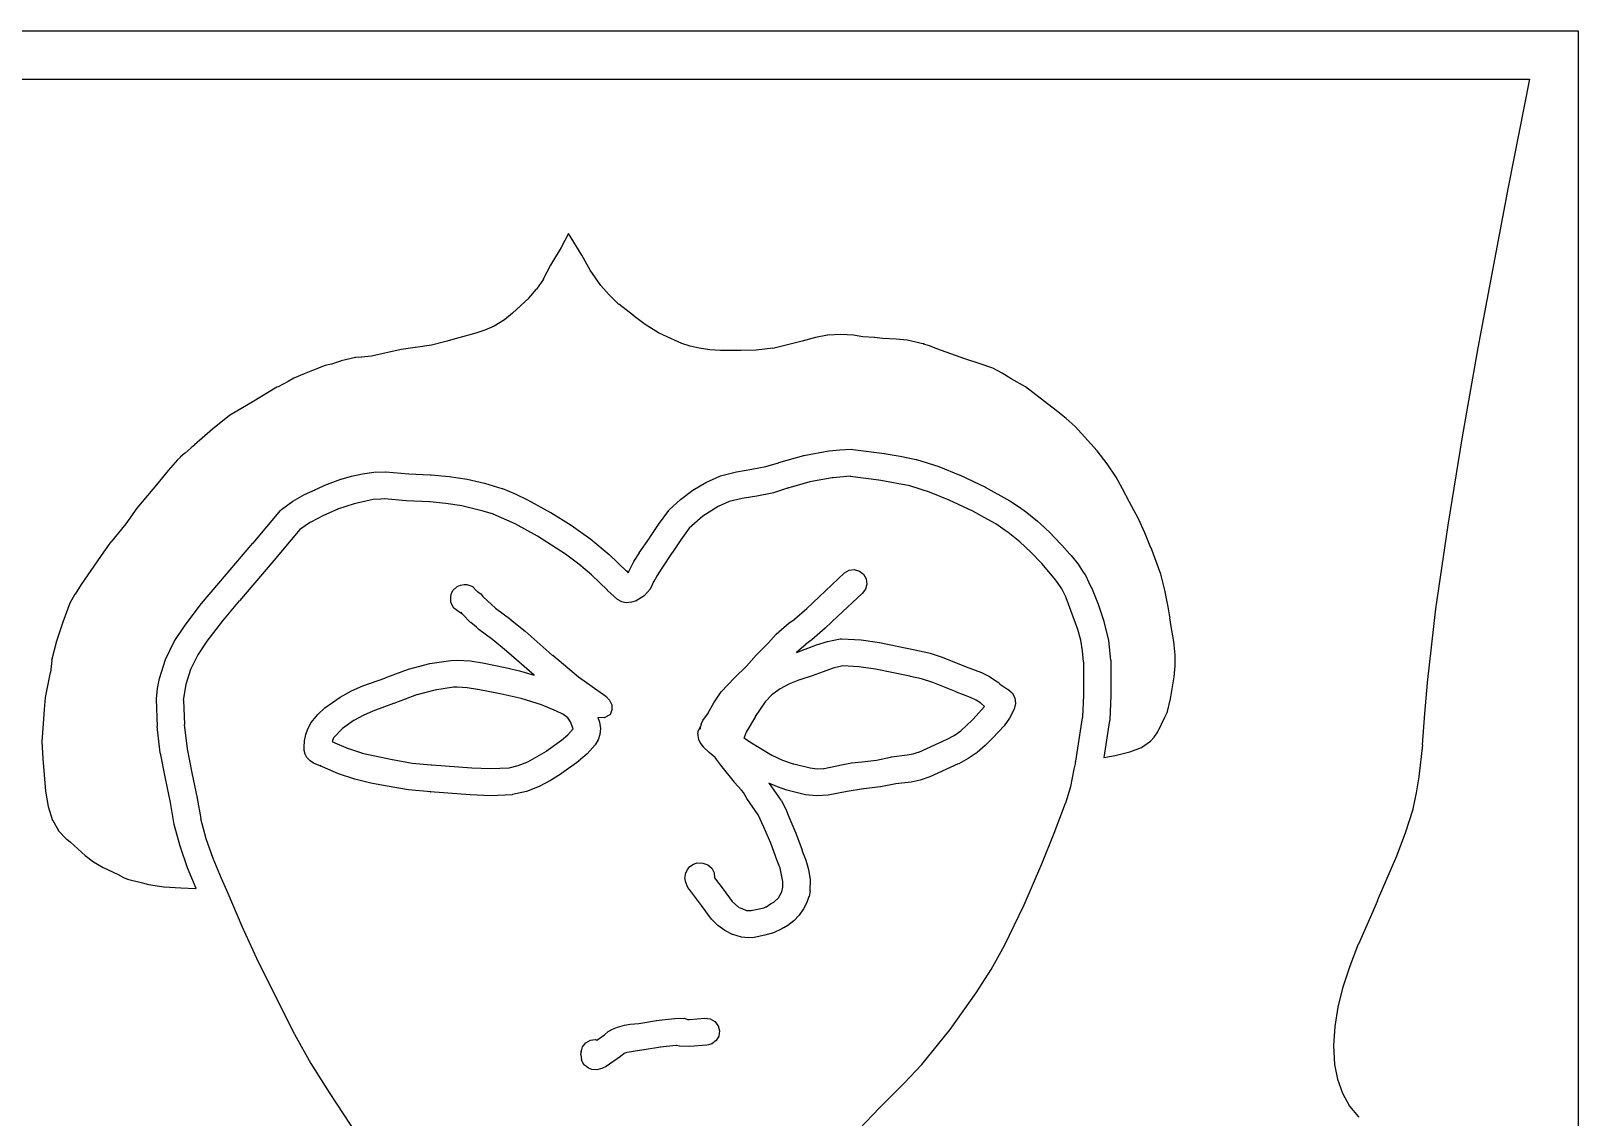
# Model space of a CAD drawing. Extents: x -1 to 598, y -1077 to 3722.
# Drawn here: x 209.2 to 484, y -397.2 to -204.3 of the extents above; entities that cross this region are included whole.
import ezdxf

# ---------------------------------------------------------------- set-up
doc = ezdxf.new("R2010")
doc.units = 0

msp = doc.modelspace()

# ---------------------------------------------------------------- linework, layer by layer
at = {"layer": 'Layer 1'}
for p, q in [((7.27563, -204.254), (484.028, -204.254)), ((484.028, -204.254), (484.028, -603.565)), ((10.6094, -212.838), (475.376, -212.838)), ((475.376, -212.838), (471.59246, -231.9753)), ((471.619, -231.975), (466.22151, -260.55)), ((304.693, -240.235), (303.39654, -242.70091)), ((304.693, -240.225), (304.693, -240.235)), ((307.075, -244.074), (304.69375, -240.22432)), ((303.397, -242.701), (301.51846, -245.83631)), ((308.556, -246.736), (307.07434, -244.0743)), ((301.518, -245.836), (300.22154, -248.31514)), ((310.461, -249.472), (308.556, -246.73621)), ((300.248, -248.315), (299.00446, -250.14591)), ((311.916, -251.109), (310.46079, -249.47123)), ((297.629, -251.726), (294.71859, -254.39035)), ((298.978, -250.146), (297.60217, -251.72556)), ((313.583, -252.774), (311.91613, -251.10977)), ((316.229, -254.798), (313.60963, -252.77394)), ((293.316, -255.554), (291.49038, -256.68642)), ((294.719, -254.39), (293.34317, -255.55417)), ((318.319, -256.393), (316.20234, -254.79756)), ((288.236, -257.915), (285.1933, -258.753728)), ((289.85, -257.377), (288.23604, -257.914103)), ((291.491, -256.684), (289.85059, -257.377207)), ((320.701, -257.875), (318.31975, -256.39334)), ((322.235, -258.579), (320.70042, -257.875209)), ((350.731, -258.311), (348.56142, -258.702583)), ((350.757, -258.311), (350.731, -258.311)), ((353.086, -258.19), (350.75767, -258.311708)), ((355.335, -258.301), (353.08604, -258.189875)), ((356.975, -258.584), (355.33459, -258.300896)), ((274.954, -260.82), (269.71526, -261.99475)), ((277.468, -260.5), (274.95446, -260.820145)), ((280.378, -260.063), (277.49405, -260.499562)), ((282.918, -259.423), (280.378, -260.063291)), ((285.194, -258.753), (282.89213, -259.422395)), ((324.855, -259.745), (322.23563, -258.57819)), ((326.31, -260.248), (324.85479, -259.745292)), ((327.897, -260.621), (326.3095, -260.247938)), ((329.829, -260.873), (327.924, -260.621646)), ((331.707, -260.989), (329.802, -260.872583)), ((335.306, -261.005), (331.70767, -260.989125)), ((338.004, -260.978), (335.33171, -261.004458)), ((340.968, -260.627), (338.00467, -260.978895)), ((346.18, -259.364), (340.96771, -260.62871)), ((348.561, -258.703), (346.17975, -259.364457)), ((359.039, -258.679), (357.00171, -258.58375)), ((360.547, -258.891), (359.01242, -258.679334)), ((362.928, -259.002), (360.54675, -258.890875)), ((364.86, -259.179), (362.92854, -259.001729)), ((366.394, -259.523), (364.85942, -259.176396)), ((367.347, -259.74), (366.394501, -259.523042)), ((367.744, -259.838), (367.347125, -259.740104)), ((367.717, -259.825), (367.822833, -259.85675)), ((368.008, -259.925), (367.743417, -259.824458)), ((367.849, -259.857), (367.769625, -259.838479)), ((368.828, -260.208), (368.007793, -259.924896)), ((370.125, -260.69), (368.80209, -260.208459)), ((375.125, -262.463), (370.09792, -260.69029)), ((466.195, -260.55), (463.44334, -276.3456)), ((261.461, -263.696), (259.82059, -264.352166)), ((262.598, -263.442), (261.48675, -263.696)), ((264.027, -262.981), (262.57179, -263.441374)), ((264.318, -262.849), (264.053417, -262.981292)), ((265.059, -262.653), (264.318168, -262.848791)), ((266.884, -262.243), (265.05838, -262.653104)), ((267.969, -262.172), (266.91067, -262.243437)), ((269.716, -261.994), (267.94329, -262.171271)), ((377.824, -263.365), (375.12525, -262.462772)), ((380.047, -264.161), (377.8245, -263.364605)), ((254.899, -266.532), (253.12629, -267.45804)), ((255.904, -265.905), (254.87213, -266.532062)), ((257.756, -265.13), (255.90392, -265.905228)), ((259.82, -264.352), (257.75625, -265.129874)), ((381.713, -265.064), (380.04613, -264.161772)), ((383.354, -266.056), (381.71359, -265.063814)), ((385.867, -267.487), (383.35346, -266.05561)), ((252.571, -267.704), (248.78746, -269.99793)), ((252.888, -267.543), (252.596959, -267.704396)), ((253.126, -267.461), (252.861417, -267.543021)), ((385.867, -267.487), (385.867, -267.487)), ((387.164, -268.477), (385.86754, -267.48746)), ((391.318, -271.641), (387.16405, -268.47659)), ((248.787, -270.001), (244.50076, -272.56216)), ((393.117, -273.115), (391.31784, -271.64127)), ((244.501, -272.562), (241.48475, -274.975)), ((394.678, -274.509), (393.11696, -273.11465)), ((398.594, -278.822), (394.67817, -274.5093)), ((241.485, -274.975), (238.28355, -277.74783)), ((463.443, -276.345), (460.87654, -292.0612)), ((235.77, -279.968), (235.267292, -280.438958)), ((236.563, -279.258), (235.716334, -279.967082)), ((237.648, -278.298), (236.61613, -279.258436)), ((237.675, -278.242), (237.622083, -278.297562)), ((238.31, -277.748), (237.701459, -278.240124)), ((342.079, -280.907), (346.47108, -279.65023)), ((346.471, -279.65), (350.94245, -278.861543)), ((350.969, -278.862), (352.90046, -278.629167)), ((352.874, -278.629), (354.96421, -278.554917)), ((354.964, -278.555), (355.202125, -278.573521)), ((355.229, -278.573), (360.8117, -279.297957)), ((360.785, -279.298), (363.61604, -279.763666)), ((363.616, -279.764), (366.4735, -280.375187)), ((400.367, -281.124), (398.59429, -278.82213)), ((233.6, -282.336), (231.82729, -284.51087)), ((235.24, -280.439), (233.59959, -282.33606)), ((266.144, -283.33), (268.10191, -282.896084)), ((268.128, -282.896), (270.13883, -282.628771)), ((270.139, -282.629), (272.20275, -282.570792)), ((272.176, -282.571), (272.229, -282.571)), ((272.256, -282.571), (276.33058, -282.899083)), ((276.33, -282.899), (280.14, -283.0895)), ((331.707, -283.277), (334.5645, -282.554688)), ((334.565, -282.555), (337.26375, -282.073459)), ((337.264, -282.074), (339.75108, -281.613626)), ((339.751, -281.613), (341.9735, -280.948897)), ((341.973, -280.949), (342.078833, -280.906667)), ((366.474, -280.375), (366.5, -280.375)), ((366.5, -280.375), (370.4952, -281.63177)), ((370.495, -281.632), (374.22562, -283.14806)), ((401.981, -283.494), (400.36704, -281.12334)), ((231.827, -284.51), (227.99055, -289.01056)), ((257.809, -286.577), (259.68754, -285.743564)), ((259.661, -285.743), (261.83058, -284.779918)), ((261.831, -284.78), (261.883917, -284.756187)), ((261.884, -284.757), (264.26525, -283.891814)), ((264.318, -283.891), (266.17008, -283.330084)), ((264.318, -283.891), (264.318, -283.891)), ((280.14, -283.09), (280.299, -283.09)), ((280.299, -283.09), (283.50045, -283.386333)), ((283.5, -283.386), (286.675, -283.891354)), ((286.675, -283.891), (289.79708, -284.600082)), ((289.797, -284.6), (292.86616, -285.504874)), ((292.867, -285.505), (292.946375, -285.534104)), ((292.946, -285.534), (295.24787, -286.475915)), ((326.76, -285.831), (329.08833, -284.44723)), ((329.088, -284.447), (331.54862, -283.32781)), ((331.575, -283.328), (331.707291, -283.277729)), ((343.799, -285.407), (340.91505, -286.330395)), ((343.666, -285.45), (343.771833, -285.407667)), ((347.556, -284.338), (343.66663, -285.44925)), ((348.244, -284.211), (347.556084, -284.335354)), ((351.551, -283.629), (348.24371, -284.211083)), ((351.604, -283.619), (351.551083, -283.629583)), ((351.604, -283.619), (351.604, -283.619)), ((354.779, -283.362), (351.63046, -283.618646)), ((359.806, -284.034), (354.75246, -283.375188)), ((354.779, -283.362), (354.779, -283.362)), ((354.779, -283.375), (354.779, -283.362)), ((360.15, -284.079), (359.779584, -284.034021)), ((365.309, -285.053), (360.14963, -284.079335)), ((368.828, -286.154), (365.3355, -285.05333)), ((374.226, -283.148), (374.252458, -283.158583)), ((374.279, -283.158), (378.75045, -285.27996)), ((378.724, -285.28), (383.06316, -287.68506)), ((403.118, -285.571), (401.98029, -283.49402)), ((404.335, -287.955), (403.11792, -285.57111)), ((253.735, -289.257), (255.71937, -287.75417)), ((255.719, -287.754), (257.78275, -286.57661)), ((266.593, -288.22), (263.68259, -289.22277)), ((269.451, -287.572), (266.5935, -288.220228)), ((269.98, -287.476), (269.450834, -287.57125)), ((271.329, -287.41), (269.97963, -287.476146)), ((272.017, -287.376), (271.329084, -287.410396)), ((275.88, -287.693), (272.01709, -287.3755)), ((280.008, -287.894), (275.88051, -287.692917)), ((282.918, -288.159), (280.03405, -287.894417)), ((285.749, -288.614), (282.8915, -288.158917)), ((295.248, -286.476), (297.41758, -287.53169)), ((297.417, -287.532), (301.51804, -289.76773)), ((322.606, -289.315), (324.59037, -287.45763)), ((324.59, -287.458), (326.75958, -285.82817)), ((333.215, -287.852), (331.25709, -288.738353)), ((335.544, -287.312), (333.21567, -287.851749)), ((338.137, -286.884), (335.54409, -287.312624)), ((340.888, -286.331), (338.13634, -286.886624)), ((372.321, -287.58), (368.80205, -286.1539)), ((376.501, -289.569), (372.32059, -287.57669)), ((383.089, -287.685), (383.115458, -287.706167)), ((383.089, -287.707), (384.43837, -288.61452)), ((383.089, -287.707), (383.089, -287.707)), ((405.976, -290.895), (404.33559, -287.95548)), ((227.991, -289.011), (226.03309, -291.79441)), ((227.991, -289.011), (227.991, -289.011)), ((248.655, -295.208), (253.54979, -289.44009)), ((253.549, -289.44), (253.734208, -289.257438)), ((261.169, -290.347), (258.92004, -291.47942)), ((263.709, -289.223), (261.19546, -290.34748)), ((287.178, -288.932), (285.74925, -288.6145)), ((289.559, -289.538), (287.17775, -288.932105)), ((291.358, -290.064), (289.55884, -289.540126)), ((295.221, -291.818), (291.33163, -290.06381)), ((301.518, -289.768), (301.544458, -289.786521)), ((301.545, -289.786), (305.16979, -292.02437)), ((320.701, -291.895), (322.50016, -289.44496)), ((322.5, -289.445), (322.605833, -289.315354)), ((328.559, -290.45), (326.15129, -292.5746)), ((331.258, -288.738), (328.55925, -290.44985)), ((378.538, -290.67), (376.52717, -289.56933)), ((380.576, -291.813), (378.51225, -290.67)), ((384.439, -288.614), (385.62962, -289.423624)), ((385.629, -289.424), (386.105249, -289.805)), ((386.106, -289.805), (388.011, -291.32635)), ((407.087, -293.424), (405.94929, -290.89459)), ((226.059, -291.794), (223.43963, -294.98487)), ((256.989, -292.802), (252.33234, -298.29474)), ((258.894, -291.48), (256.989, -292.80291)), ((299.164, -293.964), (295.22171, -291.81823)), ((304.138, -297.163), (299.16384, -293.96419)), ((305.17, -292.025), (308.63604, -294.5015)), ((319.14, -294.229), (320.70104, -291.89538)), ((326.151, -292.578), (324.64288, -294.63646)), ((382.269, -292.956), (380.60213, -291.813)), ((382.798, -293.31), (382.268834, -292.955459)), ((383.671, -294.033), (382.771418, -293.310688)), ((384.888, -294.985), (383.69738, -294.032501)), ((388.011, -291.326), (388.540166, -291.82077)), ((388.54, -291.824), (390.23333, -293.38239)), ((390.233, -293.382), (390.973832, -294.151937)), ((408.145, -296.062), (407.08667, -293.42411)), ((460.877, -292.062), (458.73388, -306.8839)), ((223.413, -294.985), (222.09008, -296.81327)), ((223.413, -294.985), (223.413, -294.985)), ((242.569, -302.314), (248.62795, -295.22582)), ((248.628, -295.226), (248.654458, -295.207479)), ((308.636, -294.501), (311.91683, -297.22091)), ((317.261, -296.972), (319.08662, -294.31823)), ((319.087, -294.319), (319.139917, -294.229042)), ((324.669, -294.636), (323.13442, -296.94052)), ((386.846, -296.819), (384.86163, -294.98544)), ((390.974, -294.152), (392.29691, -295.55694)), ((392.297, -295.557), (392.323458, -295.567583)), ((392.323, -295.567), (393.77821, -297.18889)), ((409.918, -300.766), (408.17175, -296.06171)), ((222.091, -296.814), (218.12226, -302.55545)), ((252.359, -298.295), (246.24713, -305.45197)), ((306.519, -298.946), (304.16421, -297.16271)), ((308.768, -300.846), (306.51904, -298.94629)), ((311.916, -297.221), (314.98516, -300.18168)), ((315.409, -300.25), (316.308582, -298.5064)), ((316.309, -298.507), (317.287957, -296.97242)), ((323.135, -296.874), (321.25646, -299.69975)), ((323.108, -296.917), (323.134458, -296.874667)), ((323.108, -296.941), (323.108, -296.917)), ((388.725, -298.787), (386.84646, -296.8185)), ((388.751, -298.832), (388.724542, -298.789667)), ((388.751, -298.832), (388.751, -298.832)), ((391.291, -301.809), (388.751, -298.83244)), ((393.778, -297.189), (393.963208, -297.416541)), ((393.964, -297.417), (395.20754, -298.95687)), ((395.207, -298.957), (396.13304, -300.36194)), ((311.599, -303.566), (308.76796, -300.84609)), ((314.986, -300.174), (315.3035, -300.472979)), ((314.986, -300.182), (315.012458, -300.203167)), ((315.039, -300.203), (315.012542, -300.173896)), ((315.303, -300.473), (315.329458, -300.438604)), ((315.33, -300.438), (315.382917, -300.250146)), ((319.854, -301.978), (319.192543, -303.38558)), ((319.801, -302.163), (319.853917, -301.977792)), ((320.436, -300.957), (319.801001, -302.1635)), ((321.256, -299.7), (320.435793, -300.95677)), ((349.196, -304.756), (353.72037, -300.51738)), ((353.721, -300.518), (354.541207, -300.05498)), ((354.541, -300.055), (355.46704, -299.938583)), ((355.467, -299.938), (356.366582, -300.186708)), ((355.467, -299.938), (355.467, -299.938)), ((356.366, -300.187), (357.106832, -300.761145)), ((357.107, -300.761), (357.556791, -301.589145)), ((357.557, -301.589), (357.662833, -302.501811)), ((392.323, -303.336), (391.29113, -301.80936)), ((396.133, -300.362), (396.503416, -300.917624)), ((396.504, -300.915), (397.059624, -302.08975)), ((397.086, -302.089), (397.562249, -303.09706)), ((410.606, -303.574), (409.891626, -300.76677)), ((217.011, -304.312), (216.111418, -305.88098)), ((218.148, -302.555), (217.03675, -304.31183)), ((239.527, -305.968), (242.5697, -302.31411)), ((283.765, -304.717), (283.92375, -304.111105)), ((283.818, -305.788), (283.765083, -304.71644)), ((283.924, -304.111), (284.215041, -303.573897)), ((284.215, -303.574), (284.902916, -302.923126)), ((284.929, -302.923), (285.511083, -302.682229)), ((285.485, -302.682), (286.172916, -302.549708)), ((286.199, -302.55), (286.648791, -302.565875)), ((286.649, -302.566), (287.68087, -302.947)), ((287.654, -302.947), (288.421291, -303.753978)), ((288.448, -303.754), (288.844874, -304.031812)), ((288.818, -304.031), (289.109041, -304.224146)), ((289.109, -304.225), (289.479416, -304.711833)), ((289.48, -304.711), (290.300207, -305.451832)), ((311.625, -303.624), (311.572083, -303.565792)), ((313.398, -305.233), (311.65175, -303.62434)), ((318.134, -304.608), (316.73171, -305.473186)), ((319.219, -303.386), (318.16067, -304.60573)), ((347.027, -306.812), (349.19658, -304.75619)), ((356.869, -304.145), (352.5563, -308.20899)), ((357.425, -303.391), (356.842917, -304.145062)), ((357.689, -302.502), (357.450875, -303.390999)), ((393.091, -304.912), (392.323709, -303.33509)), ((393.117, -304.965), (393.090542, -304.912083)), ((395.181, -310.567), (393.11725, -304.96578)), ((397.588, -303.097), (398.77862, -306.09473)), ((411.214, -306.542), (410.605459, -303.57338)), ((216.111, -305.881), (214.841, -309.2412)), ((236.616, -309.786), (239.52641, -305.96807)), ((246.221, -305.452), (243.25767, -309.00006)), ((284.32, -306.77), (283.817292, -305.788397)), ((284.717, -307.064), (284.320125, -306.770313)), ((285.194, -307.402), (284.717751, -307.063334)), ((285.696, -307.712), (285.193292, -307.402438)), ((285.59, -307.513), (285.695833, -307.711437)), ((285.829, -307.767), (285.617334, -307.515646)), ((287.31, -309.312), (285.80188, -307.78006)), ((285.829, -307.794), (285.802542, -307.767542)), ((285.855, -307.812), (285.828542, -307.793479)), ((285.829, -307.781), (285.881917, -307.81275)), ((290.3, -305.452), (291.70229, -306.75375)), ((291.729, -306.754), (294.42775, -308.77541)), ((314.139, -305.669), (313.398168, -305.232438)), ((314.959, -305.812), (314.112334, -305.669125)), ((315.885, -305.719), (314.95896, -305.811604)), ((316.758, -305.473), (315.911334, -305.719062)), ((344.857, -308.712), (347.02658, -306.81229)), ((398.779, -306.095), (399.78442, -309.0795)), ((411.479, -307.984), (411.214417, -306.54202)), ((458.734, -306.884), (457.19942, -319.9994)), ((214.867, -309.238), (213.72929, -312.65377)), ((234.658, -312.71), (236.61591, -309.78636)), ((243.257, -309), (240.47888, -312.6195)), ((288.369, -310.175), (287.33713, -309.312459)), ((288.765, -310.548), (288.341667, -310.174938)), ((291.279, -312.392), (288.79192, -310.54786)), ((294.401, -308.775), (296.96746, -310.88902)), ((341.576, -311.411), (343.87787, -309.41075)), ((343.905, -309.41), (344.883957, -308.711501)), ((350.307, -310.342), (347.89929, -312.42691)), ((352.53, -308.209), (350.3075, -310.34154)), ((399.785, -309.08), (399.785, -309.13)), ((399.785, -309.13), (400.605207, -312.53783)), ((411.506, -308.251), (411.479542, -307.983771)), ((411.558, -308.476), (411.531542, -308.251104)), ((411.77, -310.061), (411.531875, -308.47615)), ((412.22, -312.694), (411.770209, -310.0614)), ((213.73, -312.654), (212.883334, -316.09622)), ((233.124, -315.89), (234.65858, -312.70971)), ((240.479, -312.659), (238.86504, -315.07993)), ((240.479, -312.62), (240.452542, -312.659687)), ((293.66, -314.403), (291.25229, -312.39217)), ((296.968, -310.889), (301.80987, -315.11439)), ((338.084, -315.088), (340.14775, -312.99779)), ((340.148, -312.995), (340.624249, -312.449959)), ((340.624, -312.45), (341.576499, -311.41019)), ((346.894, -313.165), (345.20067, -314.62285)), ((347.9, -312.427), (346.86813, -313.165187)), ((348.72, -313.31), (350.70437, -312.682938)), ((350.704, -312.683), (352.95296, -312.249084)), ((352.953, -312.249), (353.217583, -312.230479)), ((353.218, -312.231), (356.65758, -312.397687)), ((356.657, -312.397), (359.96429, -312.867958)), ((359.965, -312.868), (366.23562, -314.16975)), ((395.683, -312.453), (395.180292, -310.56652)), ((396.001, -314.369), (395.6835, -312.45342)), ((400.605, -312.538), (401.001874, -316.0305)), ((412.484, -315.054), (412.219417, -312.69392)), ((232.039, -319.287), (233.12379, -315.88975)), ((238.839, -315.08), (237.569, -317.66233)), ((280.034, -316.631), (283.76462, -316.046272)), ((283.765, -316.046), (283.791, -316.046)), ((283.791, -316.046), (284.95517, -316.008958)), ((284.955, -316.009), (287.23041, -316.159812)), ((298.608, -318.663), (293.68676, -314.40321)), ((301.809, -315.115), (301.861917, -315.14675)), ((301.889, -315.147), (306.49274, -318.98345)), ((336.311, -317.065), (338.08371, -315.08856)), ((345.201, -314.623), (348.71995, -313.31067)), ((366.235, -314.17), (368.72208, -314.701812)), ((368.749, -314.702), (371.07733, -315.456062)), ((371.051, -315.456), (375.3637, -317.20754)), ((396.186, -316.297), (396.02725, -314.36554)), ((401.028, -316.03), (401.054458, -318.38479)), ((412.458, -316.996), (412.484458, -315.05396)), ((212.645, -318.187), (212.142292, -320.59735)), ((212.91, -316.096), (212.671875, -318.18621)), ((237.569, -317.663), (236.695876, -320.35645)), ((272.15, -319.168), (274.02854, -318.435105)), ((274.028, -318.435), (276.27696, -317.598918)), ((276.277, -317.599), (280.03408, -316.630626)), ((287.231, -316.16), (289.40058, -316.488083)), ((289.4, -316.488), (293.42166, -317.305561)), ((293.449, -317.306), (296.01546, -317.922478)), ((295.989, -317.922), (298.58191, -318.662832)), ((334.168, -319.158), (336.31112, -317.0625)), ((349.937, -318.073), (347.95263, -318.816478)), ((351.736, -317.433), (349.93684, -318.073291)), ((353.43, -317.036), (351.73667, -317.432875)), ((356.287, -317.197), (353.4295, -317.035604)), ((359.224, -317.628), (356.28713, -317.19673)), ((365.309, -318.874), (359.25005, -317.62781)), ((375.363, -317.208), (378.03529, -318.200186)), ((378.036, -318.2), (379.49121, -318.91702)), ((396.239, -318.229), (396.212542, -316.29754)), ((396.239, -318.306), (396.239, -318.229)), ((396.239, -322.298), (396.239, -318.303)), ((401.028, -318.388), (401.028, -322.37)), ((412.299, -318.949), (412.45775, -316.99638)), ((212.169, -320.597), (211.719209, -322.63429)), ((231.483, -322.862), (231.694666, -321.0549)), ((231.695, -321.055), (232.038958, -319.28759)), ((236.696, -320.356), (236.272667, -323.11825)), ((264.159, -322.576), (266.16983, -321.47004)), ((266.17, -321.47), (268.18083, -320.591584)), ((268.181, -320.592), (272.09683, -319.18706)), ((272.097, -319.187), (272.149917, -319.168479)), ((280.96, -321.343), (277.75855, -322.173791)), ((284.294, -320.819), (280.96025, -321.342874)), ((284.876, -320.809), (284.293917, -320.822229)), ((284.929, -320.809), (284.876, -320.809)), ((286.675, -320.936), (284.90229, -320.809)), ((284.929, -320.809), (284.929, -320.809)), ((288.554, -321.227), (286.67546, -320.935959)), ((292.549, -322.02), (288.58025, -321.226251)), ((306.466, -318.983), (311.33433, -322.43052)), ((331.84, -321.663), (334.16833, -319.1574)), ((342.291, -321.134), (340.83579, -322.19498)), ((343.957, -320.245), (342.29013, -321.133999)), ((345.757, -319.517), (343.95784, -320.244603)), ((347.979, -318.816), (345.78296, -319.519791)), ((365.468, -318.898), (365.30925, -318.874188)), ((367.4, -319.316), (365.44209, -318.897959)), ((369.384, -319.967), (367.39963, -319.316126)), ((373.564, -321.653), (369.38359, -319.96761)), ((379.491, -318.917), (380.97266, -319.92506)), ((380.999, -319.925), (381.290041, -320.194875)), ((381.264, -320.195), (382.69275, -321.147499)), ((382.719, -321.147), (383.512749, -321.829624)), ((411.611, -322.894), (412.298916, -318.94907)), ((457.225, -320.039), (456.748751, -325.48412)), ((457.225, -319.999), (457.225, -320.039)), ((211.719, -322.634), (211.56025, -324.76654)), ((231.483, -322.965), (231.483, -322.862)), ((231.668, -327.772), (231.50925, -322.96453)), ((236.299, -323.118), (236.45775, -327.4307)), ((236.299, -323.118), (236.299, -323.118)), ((236.299, -323.118), (236.299, -323.118)), ((261.434, -324.489), (264.1592, -322.57606)), ((273.631, -323.735), (269.92684, -325.08437)), ((277.706, -322.184), (273.65788, -323.73446)), ((277.759, -322.174), (277.732542, -322.184583)), ((296.306, -322.838), (292.54892, -322.020439)), ((292.549, -322.02), (292.549, -322.02)), ((299.904, -323.947), (296.30567, -322.8384)), ((302.55, -325.045), (299.87771, -323.94698)), ((311.334, -322.433), (311.995457, -323.097103)), ((311.996, -323.097), (312.366416, -323.943666)), ((312.366, -323.944), (312.392458, -324.862103)), ((329.511, -325.357), (330.51642, -323.59752)), ((330.517, -323.597), (331.83992, -321.6629)), ((339.618, -323.439), (337.87175, -326.03191)), ((340.835, -322.195), (339.61792, -323.43854)), ((373.617, -321.671), (373.564083, -321.652479)), ((376.131, -322.642), (373.61746, -321.673626)), ((377.136, -323.116), (376.13058, -322.642396)), ((376.554, -326.51), (378.59129, -324.224)), ((377.956, -323.642), (377.135793, -323.11548)), ((378.591, -324.224), (377.956001, -323.641917)), ((383.486, -321.83), (383.962249, -322.724291)), ((384.095, -323.724), (383.883334, -324.716186)), ((383.989, -322.724), (384.121292, -323.72412)), ((396.054, -326.082), (396.21275, -322.29846)), ((401.028, -322.37), (400.842792, -326.54777)), ((411.109, -325.129), (411.638166, -322.89327)), ((211.534, -324.767), (211.401708, -327.29377)), ((259, -327.082), (260.13771, -325.685)), ((260.138, -325.685), (261.43446, -324.48908)), ((266.646, -326.677), (264.55579, -328.13485)), ((266.699, -326.656), (266.672542, -326.677167)), ((268.234, -325.814), (266.67296, -326.65802)), ((269.927, -325.084), (268.23367, -325.814249)), ((303.688, -325.616), (302.57675, -325.044501)), ((304.588, -326.264), (303.66196, -325.615772)), ((305.064, -326.963), (304.587751, -326.264501)), ((305.54, -328.196), (305.063751, -326.96304)), ((309.906, -326.209), (310.197041, -327.000103)), ((311.043, -326.233), (309.93175, -326.209187)), ((310.223, -327), (310.223, -327.053)), ((312.049, -325.748), (311.04358, -326.232187)), ((312.419, -324.862), (312.075042, -325.750999)), ((328.241, -327.36), (328.584958, -326.740876)), ((328.585, -326.741), (329.537499, -325.35723)), ((337.899, -326.031), (336.25859, -328.78002)), ((374.385, -328.564), (376.47521, -326.5955)), ((376.475, -326.595), (376.554375, -326.510333)), ((383.036, -326.32), (382.057043, -327.6535)), ((383.883, -324.746), (383.036334, -326.32027)), ((383.883, -324.719), (383.883, -324.746)), ((394.81, -333.966), (396.02708, -326.28516)), ((396.001, -326.285), (396.053917, -326.081271)), ((400.816, -326.756), (399.78413, -333.2912)), ((400.869, -326.598), (400.842542, -326.75675)), ((400.869, -326.547), (400.869, -326.598)), ((409.389, -328.722), (410.60608, -326.13438)), ((410.606, -326.135), (411.029333, -325.306855)), ((411.029, -325.306), (411.081917, -325.128729)), ((456.749, -325.484), (456.352125, -331.05876)), ((211.401, -327.294), (211.136417, -330.48223)), ((232.171, -332.49), (231.641834, -327.77249)), ((236.431, -327.431), (236.933708, -331.77281)), ((257.809, -330.331), (258.047125, -329.24621)), ((258.021, -329.246), (258.391416, -328.2009)), ((258.391, -328.201), (258.920166, -327.214105)), ((258.894, -327.214), (258.999833, -327.081708)), ((264.556, -328.135), (262.9685, -329.79658)), ((303.45, -330.238), (304.58771, -329.24846)), ((304.588, -329.249), (305.540499, -328.19596)), ((310.276, -329.214), (309.9585, -330.179728)), ((310.223, -327.053), (310.408208, -328.15896)), ((310.408, -328.159), (310.275709, -329.21469)), ((327.686, -329.098), (327.791833, -328.452417)), ((327.739, -329.415), (327.712542, -329.0975)), ((327.871, -330.127), (327.738708, -329.415272)), ((327.818, -328.452), (328.161958, -327.795834)), ((328.056, -328.254), (328.161833, -327.751292)), ((328.109, -327.889), (328.056083, -328.254125)), ((328.135, -327.796), (328.108542, -327.888604)), ((328.188, -327.698), (328.161542, -327.724458)), ((328.188, -327.725), (328.293833, -327.359875)), ((328.188, -327.751), (328.214458, -327.698083)), ((335.861, -329.767), (336.707666, -330.391416)), ((335.861, -329.767), (335.861, -329.767)), ((336.258, -328.78), (335.887584, -329.766895)), ((371.977, -330.048), (373.22054, -329.373313)), ((373.22, -329.373), (374.38417, -328.563376)), ((382.057, -327.653), (380.04617, -329.80935)), ((408.066, -330.429), (408.753916, -329.682876)), ((408.754, -329.683), (409.388999, -328.72521)), ((211.137, -330.482), (211.137, -330.487)), ((211.163, -330.476), (211.295292, -333.45785)), ((211.163, -330.484), (211.163, -330.476)), ((232.171, -332.508), (232.171, -332.49)), ((233.097, -337.035), (232.197418, -332.50798)), ((236.934, -331.776), (237.807124, -335.9961)), ((257.703, -331.445), (257.703, -331.445)), ((257.756, -332.085), (257.729542, -331.444709)), ((257.73, -331.445), (257.782917, -330.33111)), ((257.915, -332.72), (257.75625, -332.085001)), ((262.704, -330.431), (263.180249, -330.695583)), ((262.704, -330.431), (262.704, -330.431)), ((262.704, -330.431), (262.704, -330.431)), ((262.969, -329.796), (262.730875, -330.430999)), ((263.18, -330.696), (265.56125, -331.71464)), ((265.588, -331.715), (268.07508, -332.516686)), ((268.049, -332.516), (273.36712, -333.67223)), ((297.444, -334.08), (300.77775, -332.16706)), ((300.751, -332.167), (303.44975, -330.23819)), ((309.429, -331.029), (308.02671, -332.63237)), ((309.959, -330.18), (309.429834, -331.029311)), ((328.109, -330.664), (327.870875, -330.126897)), ((328.665, -331.408), (328.109376, -330.664522)), ((329.67, -332.4), (328.63813, -331.407814)), ((330.755, -333.326), (329.67021, -332.39996)), ((336.708, -330.392), (336.946125, -330.511062)), ((336.92, -330.511), (340.80937, -332.87637)), ((365.944, -332.665), (366.817124, -332.373959)), ((366.817, -332.374), (366.922833, -332.326375)), ((366.923, -332.326), (371.97654, -330.04794)), ((377.268, -332.413), (375.70696, -333.4925)), ((378.724, -331.18), (377.26879, -332.41296)), ((380.047, -329.81), (378.72408, -331.18054)), ((401.795, -332.95), (404.41437, -332.283251)), ((404.415, -332.284), (406.47875, -331.498188)), ((406.478, -331.498), (408.0655, -330.42908)), ((456.379, -331.059), (455.770459, -336.72108)), ((211.296, -333.458), (211.772249, -339.27089)), ((258.206, -333.289), (257.914959, -332.720147)), ((258.788, -333.898), (258.205917, -333.289459)), ((259.397, -334.31), (258.788459, -333.897251)), ((260.376, -334.707), (259.397043, -334.310125)), ((260.746, -334.842), (260.375584, -334.707063)), ((260.587, -334.718), (260.74575, -334.842354)), ((260.984, -334.966), (260.587126, -334.717292)), ((263.815, -336.197), (260.98396, -334.96404)), ((273.367, -333.673), (273.446375, -333.686229)), ((273.446, -333.686), (276.9385, -334.323645)), ((276.939, -334.323), (280.32566, -334.629916)), ((280.325, -334.63), (280.431, -334.63)), ((280.431, -334.63), (287.49537, -335.143291)), ((287.495, -335.144), (290.8552, -335.271)), ((290.856, -335.271), (294.13683, -335.128125)), ((294.137, -335.128), (295.77741, -334.741709)), ((295.777, -334.742), (297.44387, -334.080543)), ((306.519, -333.98), (303.44984, -336.16016)), ((308.027, -332.633), (306.49242, -333.97973)), ((331.046, -333.744), (330.754959, -333.325959)), ((331.734, -334.644), (331.046084, -333.744418)), ((334.168, -337.708), (331.76029, -334.64413)), ((340.809, -332.876), (342.714, -333.791457)), ((342.714, -333.792), (344.59254, -334.424353)), ((344.619, -334.424), (344.698375, -334.442521)), ((344.698, -334.443), (347.63487, -335.157374)), ((347.609, -335.157), (348.879, -335.307812)), ((348.879, -335.308), (350.04317, -335.241854)), ((350.016, -335.244), (350.068917, -335.233417)), ((350.096, -335.234), (353.19162, -334.588417)), ((353.191, -334.588), (354.96371, -334.267855)), ((354.964, -334.268), (356.869, -334.088084)), ((356.869, -334.085), (359.38254, -333.754271)), ((359.409, -333.755), (361.92254, -333.247001)), ((361.896, -333.247), (362.081208, -333.212604)), ((362.081, -333.212), (364.85912, -332.854813)), ((364.86, -332.855), (365.94479, -332.6645)), ((373.908, -334.453), (368.90738, -336.70989)), ((373.988, -334.406), (373.882167, -334.453625)), ((375.707, -333.493), (374.01367, -334.405811)), ((394.546, -335.355), (394.731208, -334.402501)), ((394.731, -334.4), (394.783917, -334.148646)), ((394.784, -334.138), (394.810458, -333.966021)), ((394.784, -334.149), (394.784, -334.138)), ((399.785, -333.305), (401.79583, -332.950459)), ((399.785, -333.292), (399.785, -333.305)), ((233.97, -341.274), (233.096876, -337.03538)), ((237.807, -335.996), (238.706582, -340.50185)), ((266.726, -337.131), (263.81559, -336.197022)), ((269.61, -337.835), (266.72605, -337.131209)), ((272.494, -338.387), (269.61005, -337.834022)), ((301.518, -337.358), (299.45425, -338.45073)), ((303.397, -336.181), (301.51846, -337.35839)), ((303.423, -336.16), (303.396542, -336.181167)), ((335.464, -339.163), (334.14109, -337.70779)), ((341.841, -338.536), (340.30642, -337.845438)), ((340.359, -337.845), (340.385458, -337.919083)), ((340.359, -337.919), (342.42275, -340.8691)), ((362.849, -337.962), (360.09734, -338.512333)), ((365.547, -337.67), (362.8218, -337.961041)), ((367.161, -337.348), (365.54704, -337.670791)), ((368.881, -336.71), (367.16121, -337.347645)), ((393.911, -338.451), (394.545999, -335.35538)), ((455.744, -336.721), (455.294209, -339.5732)), ((211.798, -339.271), (212.274249, -341.9962)), ((238.706, -340.502), (238.732458, -340.576083)), ((238.759, -340.576), (239.367541, -344.15845)), ((276.251, -339.073), (272.49392, -338.38773)), ((280.246, -339.425), (276.2508, -339.073105)), ((287.204, -339.956), (280.13963, -339.424188)), ((280.167, -339.425), (280.246, -339.425)), ((290.909, -340.086), (287.2313, -339.956354)), ((294.666, -339.904), (290.88246, -340.086562)), ((294.745, -339.893), (294.665625, -339.903583)), ((297.206, -339.337), (294.77184, -339.892624)), ((299.455, -338.451), (297.20604, -339.337353)), ((335.755, -339.525), (335.463959, -339.162521)), ((336.364, -340.565), (335.755459, -339.52519)), ((338.401, -343.494), (336.36371, -340.56507)), ((343.455, -339.094), (341.84104, -338.53573)), ((346.815, -339.935), (343.4548, -339.093626)), ((348.746, -340.131), (346.81454, -339.935209)), ((350.837, -339.98), (348.74679, -340.130812)), ((354.223, -339.316), (350.83634, -339.982749)), ((357.107, -338.89), (354.22305, -339.315979)), ((357.213, -338.88), (357.107167, -338.890583)), ((360.071, -338.512), (357.2135, -338.87977)), ((393.011, -341.369), (393.910582, -338.45065)), ((455.294, -339.573), (454.685459, -342.43314)), ((212.248, -341.996), (213.041749, -344.50689)), ((233.97, -341.274), (233.97, -341.274)), ((234.658, -345.206), (233.970084, -341.2743)), ((339.38, -345.666), (338.401043, -343.49377)), ((342.449, -340.869), (343.322124, -342.48825)), ((343.296, -342.489), (343.825166, -343.83044)), ((390.974, -346.769), (392.98483, -341.41649)), ((392.985, -341.417), (393.011458, -341.369375)), ((454.659, -342.518), (453.33609, -346.73016)), ((454.685, -342.433), (454.658542, -342.517667)), ((213.068, -344.507), (214.07342, -346.27177)), ((214.047, -346.272), (215.52866, -347.80658)), ((235.69, -349.074), (234.65813, -345.2058)), ((239.341, -344.158), (240.293499, -347.66637)), ((340.624, -348.518), (339.38046, -345.6658)), ((343.825, -343.833), (345.095, -346.76458)), ((215.529, -347.807), (215.634833, -347.836104)), ((215.608, -347.836), (216.242999, -348.322833)), ((216.243, -348.323), (218.80946, -350.72012)), ((240.294, -347.666), (240.294, -347.69)), ((240.294, -347.69), (241.53754, -351.18514)), ((341.709, -351.482), (340.65067, -348.52132)), ((345.095, -346.764), (346.17979, -349.77495)), ((388.804, -352.199), (390.97358, -346.76976)), ((453.336, -346.73), (451.77496, -350.81781)), ((218.81, -350.72), (220.34458, -351.83919)), ((237.04, -352.908), (235.69063, -349.07155)), ((241.537, -351.185), (243.01866, -354.72512)), ((342.317, -352.985), (341.682001, -351.47952)), ((346.154, -349.775), (346.868374, -351.51066)), ((346.868, -351.511), (347.344249, -353.16729)), ((451.775, -350.818), (448.36188, -358.73432)), ((220.344, -351.839), (222.06379, -352.86294)), ((222.064, -352.86), (224.68337, -354.0956)), ((224.683, -354.098), (225.635499, -354.600708)), ((238.548, -356.543), (237.03988, -352.90763)), ((325.384, -354.818), (325.54275, -353.74908)), ((325.569, -353.749), (325.833583, -353.19073)), ((325.807, -353.191), (326.256791, -352.683001)), ((326.257, -352.683), (326.918458, -352.222626)), ((326.918, -352.223), (327.552999, -352.024563)), ((327.553, -352.024), (328.55842, -352.042521)), ((328.559, -352.043), (329.458582, -352.34727)), ((329.458, -352.347), (330.145916, -352.947603)), ((330.146, -352.947), (330.569333, -353.761916)), ((330.57, -353.762), (330.622917, -354.703915)), ((342.793, -355.337), (342.316751, -352.98486)), ((347.344, -353.167), (347.635041, -355.01644)), ((385.629, -359.472), (388.804, -352.19861)), ((225.636, -354.601), (226.376832, -354.892041)), ((226.377, -354.892), (229.04929, -355.548166)), ((229.049, -355.548), (230.08087, -355.88402)), ((230.081, -355.884), (232.83266, -356.265)), ((232.859, -356.265), (235.84879, -356.458146)), ((235.849, -356.459), (238.52129, -356.551604)), ((238.521, -356.551), (238.547458, -356.543063)), ((243.019, -354.725), (244.18317, -357.40787)), ((325.384, -354.818), (325.384, -354.818)), ((325.384, -354.823), (325.384, -354.818)), ((325.463, -355.342), (325.410083, -354.823417)), ((325.886, -356.4), (325.462667, -355.34167)), ((326.178, -356.776), (325.886959, -356.400292)), ((328.321, -359.562), (326.17788, -356.77594)), ((330.649, -354.704), (332.18358, -356.68837)), ((332.157, -356.689), (333.7445, -358.89562)), ((341.973, -358.205), (342.607999, -357.1599)), ((342.608, -357.162), (342.793208, -356.34973)), ((342.793, -356.35), (342.793, -355.337)), ((347.609, -356.996), (347.423792, -358.01464)), ((347.635, -355.017), (347.582083, -356.99608)), ((244.157, -357.408), (246.64408, -363.23147)), ((330.12, -362.028), (328.32084, -359.56209)), ((333.745, -358.895), (334.96208, -359.91629)), ((334.988, -359.917), (336.36383, -360.491145)), ((338.269, -360.258), (339.43317, -359.980188)), ((339.407, -359.98), (339.750958, -359.855646)), ((339.751, -359.856), (340.597666, -359.29773)), ((340.597, -359.297), (341.152624, -359.01125)), ((341.179, -359.012), (341.999207, -358.205022)), ((347.027, -359.043), (346.444917, -360.20981)), ((347.397, -358.014), (347.026584, -359.04323)), ((382.137, -366.669), (385.6295, -359.47234)), ((448.388, -358.734), (445.00134, -366.48628)), ((331.205, -363.113), (330.12021, -362.02821)), ((336.338, -360.491), (337.131749, -360.483063)), ((337.131, -360.483), (338.24225, -360.258104)), ((344.751, -362.298), (343.63975, -363.152603)), ((345.677, -361.306), (344.75096, -362.298186)), ((346.445, -360.21), (345.677709, -361.30537)), ((246.644, -363.232), (249.26337, -368.92053)), ((332.448, -364.031), (331.20446, -363.112897)), ((333.85, -364.743), (332.44771, -364.031272)), ((335.438, -365.203), (333.87696, -364.742626)), ((336.629, -365.33), (335.43838, -365.203)), ((337.687, -365.277), (336.60221, -365.329917)), ((339.565, -364.878), (337.68646, -365.27752)), ((341.126, -364.459), (339.56496, -364.877041)), ((342.608, -363.705), (341.12634, -364.461707)), ((342.767, -363.586), (342.60825, -363.705062)), ((342.899, -363.523), (342.766709, -363.5865)), ((342.82, -363.576), (342.872917, -363.523083)), ((342.926, -363.547), (342.820167, -363.576104)), ((343.666, -363.152), (342.925168, -363.546229)), ((379.756, -370.976), (382.13725, -366.66859)), ((444.975, -366.484), (443.49334, -370.36543)), ((249.263, -368.92), (255.98341, -382.4005)), ((377.136, -375.096), (379.75537, -370.97644)), ((443.494, -370.365), (442.19754, -374.28347)), ((372.48, -381.602), (377.1102, -375.11442)), ((377.136, -375.114), (377.136, -375.096)), ((442.197, -374.283), (441.350334, -377.67495)), ((441.35, -377.675), (440.794376, -381.08283)), ((311.096, -382.552), (311.757457, -381.988438)), ((311.758, -381.988), (312.525291, -381.532917)), ((312.525, -381.533), (313.424582, -381.19698)), ((313.425, -381.197), (314.61562, -380.858334)), ((314.615, -380.858), (315.67333, -380.693959)), ((315.674, -380.694), (317.20858, -380.537896)), ((317.208, -380.538), (320.30362, -379.992959)), ((320.277, -379.993), (323.53137, -379.64375)), ((323.558, -379.644), (324.298832, -379.591083)), ((324.299, -379.591), (325.066291, -379.638625)), ((325.04, -379.639), (325.304583, -379.617833)), ((325.304, -379.617), (325.859624, -379.823375)), ((325.86, -379.824), (326.178, -379.824)), ((326.178, -379.824), (328.92966, -379.622917)), ((328.929, -379.623), (329.85504, -379.739417)), ((329.855, -379.739), (330.675207, -380.20202)), ((330.675, -380.202), (331.257083, -380.940187)), ((331.258, -380.943), (331.496125, -381.845228)), ((331.496, -381.843), (331.390167, -382.774332)), ((367.479, -387.812), (372.50608, -381.60224)), ((440.795, -381.083), (440.556875, -384.4776)), ((255.984, -382.401), (256.010458, -382.416875)), ((256.01, -382.417), (258.94687, -387.66368)), ((306.969, -385.618), (307.207125, -384.697251)), ((307.18, -384.697), (307.762083, -383.966751)), ((307.789, -383.97), (308.582749, -383.501688)), ((308.556, -383.502), (309.48204, -383.372354)), ((309.509, -383.372), (309.747125, -383.488417)), ((309.72, -383.488), (311.09583, -382.551376)), ((321.018, -384.737), (318.10759, -385.252937)), ((323.796, -384.433), (320.99142, -384.73727)), ((323.876, -384.433), (323.796, -384.433)), ((324.431, -384.565), (323.901834, -384.432708)), ((326.23, -384.623), (324.40438, -384.564792)), ((329.273, -384.409), (326.2303, -384.623312)), ((330.199, -384.163), (329.299418, -384.409062)), ((330.914, -383.586), (330.173168, -384.160145)), ((331.39, -382.774), (330.913751, -383.588916)), ((440.557, -384.478), (440.768666, -387.82762)), ((306.889, -386.113), (306.915458, -385.724063)), ((306.889, -386.116), (306.889, -386.113)), ((307.048, -387.015), (306.915708, -386.118064)), ((306.916, -385.724), (306.942458, -385.4065)), ((306.969, -385.407), (306.969, -385.618)), ((307.233, -387.521), (307.021334, -387.015646)), ((313.927, -386.43), (311.387, -388.15773)), ((314.589, -385.904), (313.954001, -386.43052)), ((315.065, -385.706), (314.535834, -385.901791)), ((316.229, -385.518), (315.09129, -385.705854)), ((318.081, -385.253), (316.20246, -385.517583)), ((258.947, -387.666), (262.20137, -392.77774)), ((307.604, -388.013), (307.233584, -387.520876)), ((308.239, -388.489), (307.630459, -388.015396)), ((308.821, -388.719), (308.238917, -388.488813)), ((309.747, -388.769), (308.82096, -388.718729)), ((310.594, -388.558), (309.747334, -388.769666)), ((311.387, -388.158), (310.593251, -388.55752)), ((364.304, -391.132), (367.479, -387.81148)), ((440.768, -387.827), (441.297166, -390.45166)), ((262.201, -392.778), (267.1487, -400.36095)), ((360.6, -394.86), (364.19833, -391.26167)), ((364.198, -391.262), (364.330292, -391.132354)), ((441.298, -390.455), (442.171124, -392.94473)), ((442.171, -392.944), (443.41454, -395.20883)), ((356.314, -399.339), (359.93879, -395.50784)), ((359.938, -395.506), (360.599458, -394.857772)), ((443.414, -395.209), (445.02796, -397.15369)), ((445.028, -397.154), (445.054458, -397.164583))]:
    msp.add_line(p, q, dxfattribs=at)

doc.saveas('drawing.dxf')
